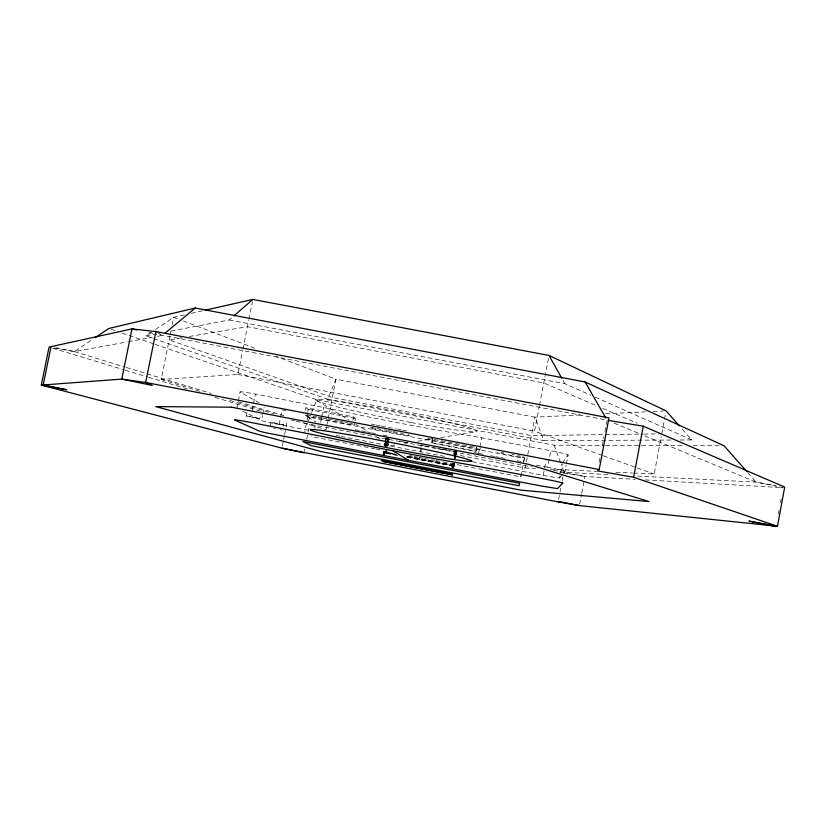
<?xml version="1.0" encoding="UTF-8"?>
<svg xmlns="http://www.w3.org/2000/svg" width="826" height="826" viewBox="0 0 826 826"><rect width="100%" height="100%" fill="white"/><g stroke="black" fill="none" stroke-linecap="round" stroke-linejoin="round"><path stroke-width="0.62" stroke-dasharray="4.13 3.1" d="M246.912 412.494L246.231 415.963L259.674 418.679L261.088 414.115M778.319 514.03L779.021 510.261M780.405 502.735L781.097 498.966M633.769 473.071L654.202 474.031L661.296 436.324M661.76 433.805L664.259 420.527M664.486 419.319L665.622 413.279M558.603 499.389L559.801 493.122M560.038 491.862L560.751 488.094M562.186 480.567L562.898 476.808M563.466 473.215L565.015 471.336L566.213 465.028M566.45 463.758L568.133 454.93A18.038 0.857 10.8 0 0 550.808 450.728L473.081 436.19A141.865 7.186 11 0 1 332.961 409.335L255.389 394.095A17.904 0.847 11.2 0 0 240.139 392.04L258.91 402.675M579.604 504.325L581.525 494.206M581.762 492.936L584.891 476.488L635.101 479.317M599.16 462.023L599.882 458.213M602.278 445.544L603.961 436.675M604.921 431.606L607.079 420.197L155.051 333.869M435.911 460.567L520.752 476.901L524.355 458.502L307.737 416.903L304.701 432.328M453.34 454.176L525.212 467.991L534.938 417.161L582.506 414.879M602.226 455.415L534.536 431.182L539.264 406.454M539.502 405.215L548.536 357.947M472.462 461.734L543.219 475.353L546.048 460.567M565.015 471.336A18.038 0.712 10.8 0 0 547.648 467.268L550.808 450.728M543.219 475.353A16.386 0.589 10.9 0 0 559.605 477.913L562.207 464.253M451.306 467.258L451.791 464.77L404.441 455.653M453.908 453.815L454.61 450.16M454.063 454.094L454.775 450.449M454.279 454.455L454.981 450.831M454.445 453.928L455.157 450.284M407.115 456.861L452.349 465.565L452.813 463.159M454.445 454.723L455.302 450.542M406.568 457.232L454.269 466.308L452.565 465.885L453.03 463.479M452.245 467.908L453.185 463.025M454.816 454.568L455.745 450.604M452.39 468.125L453.329 463.252M454.269 458.43L455.663 451.202M452.71 468.022L453.66 463.138M454.352 459.008L456.004 450.49M452.834 468.187L453.773 463.314M454.713 458.492L456.241 450.573M452.989 467.712L453.515 465.214L451.791 464.77M455.58 454.29L456.334 450.624M453.175 468.228L454.032 463.231M455.043 458.533L456.365 451.151M454.269 463.303L453.371 468.249L454.362 463.355M455.198 458.471L456.602 451.233M456.251 454.207L456.695 451.285M454.021 466.318L454.486 463.923M456.334 454.341L456.799 451.956M454.217 466.329L454.641 463.871M456.53 454.352L456.954 451.884M432.514 437.914L431.833 442.994L475.962 451.461L476.55 447.599M475.962 451.461L476.87 446.721M478.512 453.99L479.648 448.084L479.989 449.375L428.89 439.556L427.889 438.224M479.875 446.907L481.692 437.47M479.989 449.375L480.288 447.816M408.281 434.466L409.531 435.839L372.485 428.725L373.084 425.648M384.235 445.575L384.73 443.118M384.947 441.941L385.68 438.265M384.431 445.555L384.906 443.128M385.071 441.993L385.856 438.276M382.965 454.238L383.563 451.657L394.467 453.732M384.74 445.586L385.215 443.159M385.339 442.075L386.165 438.307M383.357 454.341L383.563 451.657M385.019 445.813L385.494 443.386M385.732 442.178L386.434 438.544M383.45 454.744L383.987 451.719M385.102 446.267L386.826 437.15M383.574 454.796L384.131 452.276L396.501 454.61M385.236 446.329L386.95 437.811M383.842 454.878L383.842 451.863M385.494 446.401L387.146 437.986M383.956 454.775L384.503 451.812M385.618 446.288L387.342 437.233M384.379 454.837L384.885 452.101L384.327 451.977M385.887 446.505L387.683 437.904M386.32 445.813L386.692 443.345M387.621 438.554L387.022 442.23L387.797 438.565M386.403 445.741L386.867 443.345M397.833 455.549L385.195 453.061L385.659 450.676M386.372 446.618L388.199 437.997M386.702 445.772L387.177 443.376M387.404 442.178L388.106 438.596M385.577 453.154L386.041 450.769M386.971 445.988L387.446 443.603M387.673 442.406L388.375 438.823L389.397 439.06M385.195 453.061L386.196 450.624M387.126 445.834L387.6 443.438M387.828 442.24L388.53 438.658M386.062 453.267L386.527 450.882M387.456 446.102L387.921 443.717M388.158 442.519L388.85 438.936M385.732 453.02L386.702 450.707M387.642 445.926L388.106 443.531M388.334 442.333L389.036 438.74M386.609 453.381L387.074 450.996M388.003 446.216L388.468 443.83M420.145 451.646L420.847 448.022M421.084 446.814L421.559 444.398M419.371 459.483L419.835 457.088M420.764 452.287L422.158 445.1M428.89 439.556L429.19 437.997M431.833 442.994L432.752 438.255M304.267 451.605L304.763 449.117M306.725 439.164L309.667 424.234M314.768 428.291L315.253 425.824M320.684 422.344L321.428 418.555M321.675 417.295L323.668 407.187M326.476 427.207L325.991 429.685L301.397 422.189M326.714 425.968L327.932 419.784M328.18 418.555L335.924 379.175L275.853 356.254M352.898 420.289L353.559 416.872L305.713 407.703L304.825 412.246M305.228 415.055L306.942 416.149L354.189 425.214L354.85 421.849M355.066 420.723L355.51 418.483L353.559 416.872M252.126 410.491L255.389 394.095M308.212 430.139L279.147 424.543A16.262 0.578 11.1 0 1 261.501 420.568L262.482 415.643M262.73 414.415L264.186 407.032M270.195 426.515L271.042 422.334L283.7 424.832L283.287 426.897M279.147 424.543L280.355 418.441M280.592 417.223L282.048 409.892L285.837 410.615M282.399 445.679L283.39 440.661M283.638 439.411L284.381 435.643M284.629 434.393L285.868 428.126M286.116 426.866L287.355 420.599M306.942 416.149L307.602 412.783M307.83 411.658L308.274 409.417L305.713 407.703M169.939 336.12L161.215 379.485L237.909 374.457L242.668 350.565M242.927 349.315L248.667 320.488M248.915 319.249L252.364 301.903M236.907 408.281L238.136 401.839M238.394 400.786L240.129 391.823M170.197 334.871L170.951 331.102M172.211 324.825L173.728 317.298L185.034 314.747M523.601 462.023L524.355 458.502M520.752 476.901L521.382 474.031M308.511 420.651L311.257 413.671M311.712 412.515L316.761 399.722L554.112 445.183L604.322 445.359M151.313 332.3L145.985 335.872L327.757 399.237L335.924 379.175L534.938 417.161L543.89 440.619L672.488 440.031M283.659 424.884L271.011 422.396M562.444 463.004L568.133 454.93M559.605 477.913L562.692 474.155M171.178 331.05L229.143 319.972L232.932 316.688M54.144 348.004L74.464 351.597L92.161 339.692M155.587 329.44L173.728 317.298L178.54 319.135M453.464 465.224L405.132 455.993M191.312 313.333L202.618 310.772M145.985 335.872L156.062 333.941M55.951 347.715L74.464 351.597L127.194 341.902M128.443 341.665L152.294 337.276M157.322 336.358L162.34 335.439L157.002 332.217M181.803 337.762L169.185 339.889L332.31 397.523L531.407 435.632L642.597 434.073M189.381 336.481L247.428 326.683L543.756 382.954L596.857 405.834M394.88 444.977L391.059 445.596L388.86 444.254M405.07 443.325L407.621 442.912M417.801 441.26L433.092 438.792M440.733 437.553L476.385 431.781M605.654 413.764L645.509 411.854M653.221 411.482L663.505 410.987M643.877 434.053L660.49 433.826M680.201 439.99L691.775 439.938L680.996 427.744M605.613 445.369L640.387 445.493M641.668 445.503L682.875 445.648M693.179 445.689L722.791 445.792M384.131 452.276L397.058 454.92M525.212 467.991L535.434 468.466M550.756 469.189L596.733 471.336M615.897 472.235L632.499 473.009M608.019 474.537L564.23 472.307L550.322 469.633M637.641 476.055L756.12 482.116L776.006 485.554M645.405 479.906L783.182 487.681L756.12 482.116L643.753 435.426M246.231 415.891L260.19 418.648M282.182 430.005L280.128 429.685M563.621 473.04L584.891 476.488L564.23 472.307L561.143 464.047M452.349 465.565L453.897 465.761L406.382 456.51M229.143 319.972L564.839 383.698L590.704 395.148M237.909 374.457L534.536 431.182M327.757 399.237L543.89 440.619M308.274 409.417L355.51 418.483M371.359 424.141L375.118 424.863M376.367 425.101L380.115 425.813M381.364 426.061L396.377 428.942M397.626 429.179L401.384 429.902M402.634 430.139L408.88 431.337M306.89 414.993L311.929 415.963M313.188 416.211L316.967 416.934M318.227 417.171L322.006 417.894M323.265 418.142L327.044 418.865M328.304 419.102L333.332 420.073M334.592 420.32L338.371 421.043M339.631 421.281L343.41 422.003M344.669 422.251L348.448 422.974M349.708 423.222L352.227 423.697L354.189 425.214M371.999 427.496L375.758 428.219M377.007 428.457L387.012 430.377M388.261 430.614L392.02 431.337M393.269 431.585L403.274 433.505M430.408 438.709L432.938 439.195M434.197 439.442L454.403 443.314M455.663 443.562L474.599 447.196M431.595 442.664L475.859 451.172M355.232 429.665L360.291 430.645M361.561 430.883L365.36 431.616M366.62 431.853L370.42 432.587M371.69 432.834L375.489 433.557M383.078 435.023L386.878 435.746M474.227 452.534L478.027 453.257M479.297 453.505L483.086 454.238M490.685 455.694L494.485 456.427M495.745 456.664L499.544 457.397M500.814 457.635L504.614 458.368M517.272 460.805L521.072 461.527M536.332 465.1L547.648 467.268M443.056 449.117L446.742 449.829M399.381 440.97L403.119 441.693M404.368 441.931L408.106 442.653M420.579 445.049L424.327 445.772M425.566 446.009L435.55 447.929M436.799 448.167L440.537 448.89M441.786 449.127L451.76 451.048M453.009 451.285L455.498 451.76M310.927 424.471L532.027 466.969M559.832 472.317L562.351 472.802M336.006 435.488L339.796 436.211M341.055 436.458L447.196 456.881M375.118 448.869L313.075 436.913L310.979 435.767M376.388 449.107L380.187 449.84M409.314 455.446L413.114 456.179M414.384 456.427L418.173 457.16M419.443 457.397L423.242 458.131M424.512 458.378L434.641 460.33M384.885 452.101L395.004 454.042M386.238 453.102L396.057 454.992M407.094 457.119L452.565 465.885M273.798 428.467L275.399 428.797M148.969 332.568L153.832 333.611M291.279 420.166L294.954 420.981M296.183 421.25L308.439 423.955M52.75 348.221L124.065 369.821M125.294 370.193L147.431 376.893M148.659 377.265L188.008 389.191M215.059 397.378L263.009 411.906M74.464 351.597L125.036 367.085M126.275 367.456L211.384 393.517M238.518 401.828L285.393 416.18M161.215 379.485L200.563 391.472M230.072 400.465L274.346 413.95M111.252 329.316L114.907 330.565M122.196 333.064L153.812 343.895M155.03 344.318L316.761 399.722M603.434 455.849L636.072 467.537M637.28 467.97L654.202 474.031M183.341 320.963L256.628 348.923M614.183 423.139L642.566 434.941M602.763 408.385L636.98 423.129M595.401 397.234L691.775 439.938M242.493 411.08L261.501 420.568M317.143 400.755L349.14 420.166M355.758 424.182L367.89 431.544M376.718 436.892L380.032 438.905M307.737 416.903L315.986 422.127M370.75 427.259L372.485 428.725M747.695 472.555L756.12 482.116M563.012 380.435L564.839 383.698M554.112 445.183L560.709 462.87M522.786 456.757A14.145 0.599 10.9 0 1 515.992 456.313A14.145 0.599 10.9 0 1 497.293 452.328M500.845 452.411A14.145 0.599 10.9 0 1 503.726 452.875M511.934 454.362A14.145 0.599 10.9 0 1 514.34 454.847M517.706 455.549A14.145 0.599 10.9 0 1 520.587 456.2M410.759 422.458L391.338 418.741A82.239 4.161 11 0 1 326.487 399.836A82.239 4.161 11 0 1 462.766 425.958A82.239 4.161 11 0 1 410.759 422.458"/><path stroke-width="1.24" d="M643.258 426.195L784.7 487.061L777.462 526.276L633.635 477.263L643.258 426.195L608.328 420.403M633.635 477.263L597.477 470.892L599.201 469.54L608.979 417.884L155.938 331.577L131.964 328.913L49.064 347.106L41.3 385.102L281.903 448.177L558.128 501.898L579.367 505.595L777.462 526.276L748.903 521.113L776.006 526.575M155.938 331.577L145.675 382.479L152.273 385.422L121.804 379.103L41.3 385.102L66.699 389.748L43.189 384.957L51.016 346.683M233.882 315.862L252.859 299.425L549.022 355.448L666.076 410.863L679.344 425.875M165.241 333.012L195.235 308.026L585.087 381.973L724.082 445.803L746.849 471.605M558.128 501.898L558.675 501.465L579.367 505.595M95.289 337.586L108.826 328.49L195.235 308.026M205.127 310.204L252.859 299.425M281.903 448.177L304.02 452.855M599.201 469.54L145.675 382.479L121.804 379.103L131.964 328.913L136.827 329.956M392.846 450.759L408.663 460.433M585.087 381.973L605.83 418.008M549.022 355.448L561.804 378.267M519.606 483.293L519.058 485.771L311.34 445.73L302.884 441.518L519.606 483.293M562.774 483.127L557.571 488.62L541.195 485.967L265.383 432.679L259.405 431.172L234.574 419.949A17.924 0.599 11.1 0 1 249.782 422.262L327.426 437.47A141.969 5.08 11 0 0 467.64 464.46L545.387 479.163A18.048 0.609 10.9 0 1 562.774 483.127M381.385 460.288L451.843 473.897L381.385 460.288M382.273 460.877L452.235 474.392L382.273 460.877M383.161 461.455L452.617 474.878L383.161 461.455M231.383 407.197L155.763 406.599L321.655 451.698L520.979 490.148L649.029 501.568L528.217 464.233L231.383 407.197M347.498 439.525A82.311 2.943 11 0 0 471.76 461.311A82.311 2.943 11 0 0 353.9 435.581A82.311 2.943 11 0 0 347.498 439.525"/></g></svg>
